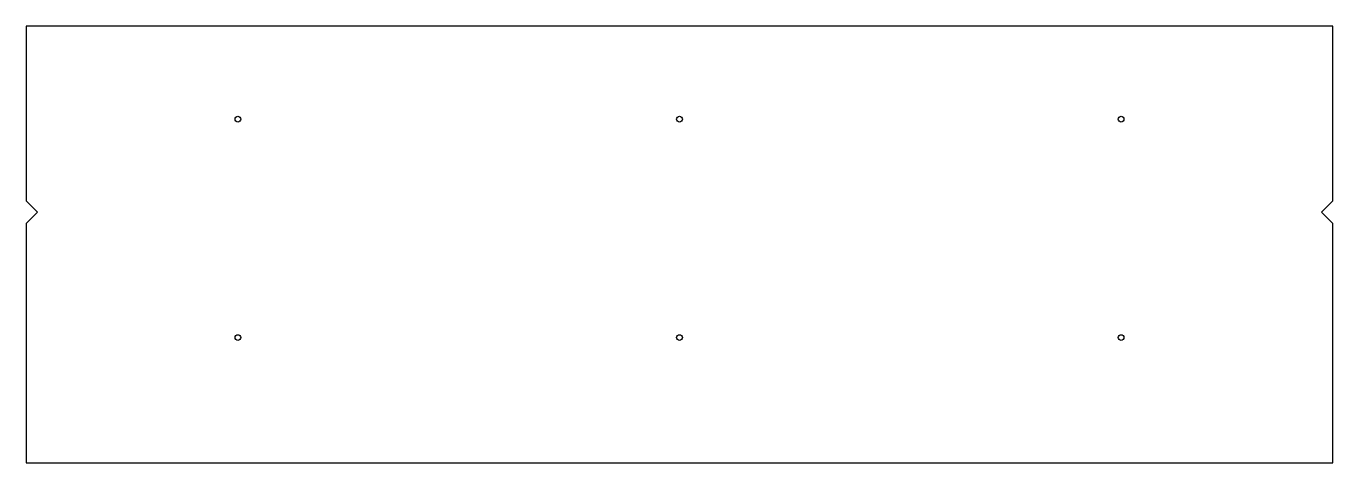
# Model space of a CAD drawing. Extents: x 134.2 to 162.9, y 48.8 to 58.4.
import ezdxf

# ---------------------------------------------------------------- set-up
doc = ezdxf.new("R2010")
doc.units = 0
doc.header["$LTSCALE"] = 21.5596
doc.header["$MEASUREMENT"] = 0
doc.layers.add('6_125BIT_750DEP', color=7, linetype='Continuous')
doc.layers.add('7_250BIT_750OUTLINE', color=7, linetype='Continuous')

msp = doc.modelspace()

# ---------------------------------------------------------------- linework, layer by layer
at = {"layer": '6_125BIT_750DEP', "color": 7, "linetype": 'Continuous', "lineweight": 25}
for centre in [(138.858, 56.39), (148.575, 56.39), (158.292, 56.39), (138.858, 51.586), (148.575, 51.586), (158.292, 51.586)]:
    msp.add_circle(centre, 0.0625, dxfattribs=at)
at = {"layer": '7_250BIT_750OUTLINE', "color": 7, "linetype": 'Continuous', "lineweight": 25}
for p, q in [((134.2, 58.437), (134.2, 54.593)), ((162.95, 58.437), (134.2, 58.437)), ((162.95, 54.593), (162.95, 58.437)), ((134.45, 54.343), (134.2, 54.593)), ((134.45, 54.343), (134.2, 54.093)), ((162.7, 54.343), (162.95, 54.593)), ((162.7, 54.343), (162.95, 54.093)), ((134.2, 54.093), (134.2, 48.828)), ((162.95, 48.828), (162.95, 54.093)), ((134.2, 48.828), (162.95, 48.828))]:
    msp.add_line(p, q, dxfattribs=at)

doc.saveas('drawing.dxf')
